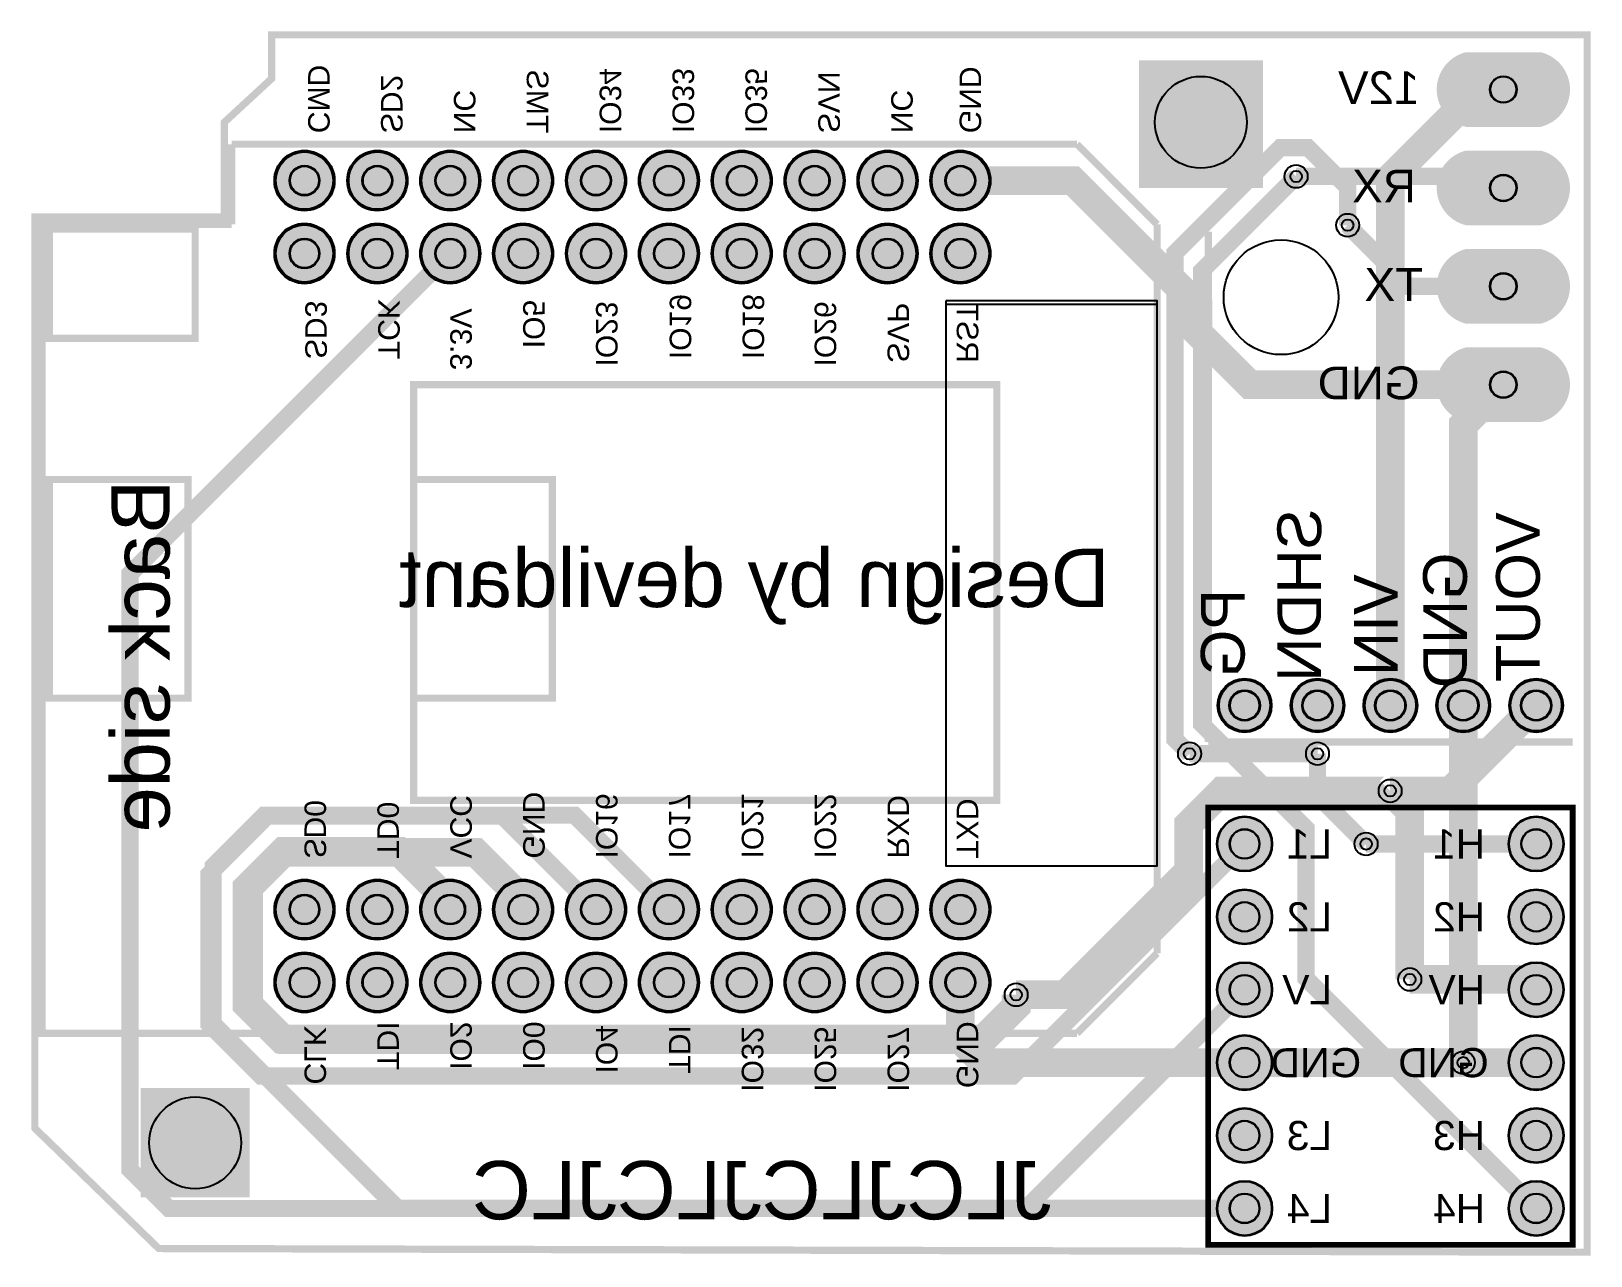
# Model space of a CAD drawing. Header units: millimetres. Extents: x 0.1 to 54.5, y 0 to 42.7.
import ezdxf

# ---------------------------------------------------------------- set-up
doc = ezdxf.new("R2010")
doc.units = ezdxf.units.MM
for name, color, linetype, true_color in [('BoardOutLine', 7, 'Continuous', 0xff00ff), ('BottomLayer', 7, 'Continuous', 0x0000ff), ('BottomSolderMaskLayer', 7, 'Continuous', 0xaa00ff), ('Hole', 7, 'Continuous', 0x222222), ('Multi-Layer', 7, 'Continuous', 0xc0c0c0), ('TopLayer', 7, 'Continuous', 0xff0000), ('TopSilkLayer', 7, 'Continuous', 0xffcc00), ('TopSolderMaskLayer', 7, 'Continuous', 0x800080)]:
    doc.layers.add(name, color=color, linetype=linetype, true_color=true_color)
doc.styles.get("Standard").update_dxf_attribs({"font": 'arial.ttf'})

msp = doc.modelspace()

# ---------------------------------------------------------------- hatches: boundary and pattern name
at = {"layer": 'BottomSolderMaskLayer'}
for points in [[(52.73590297180567, 41.940881381762665, -0.7853981633974483), (52.73590297180567, 39.33928117856226), (50.13430276860572, 39.33928117856226, -0.7853981633974483), (50.13430276860572, 41.940881381762665)], [(8.601219202438529, 37.465074930149854, 1), (10.702819405638934, 37.465074930149854, 1)], [(11.141224282448661, 37.465074930149854, 1), (13.242824485649066, 37.465074930149854, 1)], [(13.681229362458794, 37.465074930149854, 1), (15.782829565659199, 37.465074930149854, 1)], [(16.221234442468926, 37.465074930149854, 1), (18.32283464566933, 37.465074930149854, 1)], [(18.76123952247906, 37.465074930149854, 1), (20.862839725679464, 37.465074930149854, 1)], [(21.30124460248919, 37.465074930149854, 1), (23.402844805689597, 37.465074930149854, 1)], [(23.841249682499324, 37.465074930149854, 1), (25.94284988569973, 37.465074930149854, 1)], [(26.381254762509457, 37.465074930149854, 1), (28.482854965709862, 37.465074930149854, 1)], [(28.921259842519817, 37.465074930149854, 1), (31.022860045720222, 37.465074930149854, 1)], [(31.46126492252995, 37.465074930149854, 1), (33.562865125730355, 37.465074930149854, 1)], [(50.13430276860572, 35.91027432054864, -0.7853981633974483), (50.13430276860572, 38.51187452374904), (52.73590297180567, 38.51187452374904, -0.7853981633974483), (52.73590297180567, 35.91027432054864)], [(8.601219202438529, 34.92506985013961, 1), (10.702819405638934, 34.92506985013961, 1)], [(11.141224282448661, 34.92506985013961, 1), (13.242824485649066, 34.92506985013961, 1)], [(13.681229362458794, 34.92506985013961, 1), (15.782829565659199, 34.92506985013961, 1)], [(16.221234442468926, 34.92506985013961, 1), (18.32283464566933, 34.92506985013961, 1)], [(18.76123952247906, 34.92506985013961, 1), (20.862839725679464, 34.92506985013961, 1)], [(21.30124460248919, 34.92506985013961, 1), (23.402844805689597, 34.92506985013961, 1)], [(23.841249682499324, 34.92506985013961, 1), (25.94284988569973, 34.92506985013961, 1)], [(26.381254762509457, 34.92506985013961, 1), (28.482854965709862, 34.92506985013961, 1)], [(28.921259842519817, 34.92506985013961, 1), (31.022860045720222, 34.92506985013961, 1)], [(31.46126492252995, 34.92506985013961, 1), (33.562865125730355, 34.92506985013961, 1)], [(50.13430276860572, 32.4812674625349, -0.7853981633974483), (50.13430276860572, 35.08286766573531), (52.73590297180567, 35.08286766573531, -0.7853981633974483), (52.73590297180567, 32.4812674625349)], [(50.13430276860572, 29.052260604521166, -0.7853981633974483), (50.13430276860572, 31.65386080772157), (52.73590297180567, 31.65386080772157, -0.7853981633974483), (52.73590297180567, 29.052260604521166)], [(41.47828295656603, 19.17703835407667, 1), (43.35788671577354, 19.17703835407667, 1)], [(44.01828803657616, 19.17703835407667, 1), (45.89789179578367, 19.17703835407667, 1)], [(46.55829311658629, 19.17703835407667, 1), (48.437896875793804, 19.17703835407667, 1)], [(49.098298196596424, 19.17703835407667, 1), (50.97790195580394, 19.17703835407667, 1)], [(51.63830327660656, 19.17703835407667, 1), (53.51790703581407, 19.17703835407667, 1)], [(41.45288290576592, 14.351028702057306, 1), (43.38328676657365, 14.351028702057306, 1)], [(51.61290322580645, 14.351028702057306, 1), (53.54330708661418, 14.351028702057306, 1)], [(8.601219202438529, 12.065024130048187, 1), (10.702819405638934, 12.065024130048187, 1)], [(11.141224282448661, 12.065024130048187, 1), (13.242824485649066, 12.065024130048187, 1)], [(13.681229362458794, 12.065024130048187, 1), (15.782829565659199, 12.065024130048187, 1)], [(16.221234442468926, 12.065024130048187, 1), (18.32283464566933, 12.065024130048187, 1)], [(18.76123952247906, 12.065024130048187, 1), (20.862839725679464, 12.065024130048187, 1)], [(21.30124460248919, 12.065024130048187, 1), (23.402844805689597, 12.065024130048187, 1)], [(23.841249682499324, 12.065024130048187, 1), (25.94284988569973, 12.065024130048187, 1)], [(26.381254762509457, 12.065024130048187, 1), (28.482854965709862, 12.065024130048187, 1)], [(28.921259842519817, 12.065024130048187, 1), (31.022860045720222, 12.065024130048187, 1)], [(31.46126492252995, 12.065024130048187, 1), (33.562865125730355, 12.065024130048187, 1)], [(41.45288290576592, 11.811023622047173, 1), (43.38328676657365, 11.811023622047173, 1)], [(51.61290322580645, 11.811023622047173, 1), (53.54330708661418, 11.811023622047173, 1)], [(8.601219202438529, 9.525019050038054, 1), (10.702819405638934, 9.525019050038054, 1)], [(11.141224282448661, 9.525019050038054, 1), (13.242824485649066, 9.525019050038054, 1)], [(13.681229362458794, 9.525019050038054, 1), (15.782829565659199, 9.525019050038054, 1)], [(16.221234442468926, 9.525019050038054, 1), (18.32283464566933, 9.525019050038054, 1)], [(18.76123952247906, 9.525019050038054, 1), (20.862839725679464, 9.525019050038054, 1)], [(21.30124460248919, 9.525019050038054, 1), (23.402844805689597, 9.525019050038054, 1)], [(23.841249682499324, 9.525019050038054, 1), (25.94284988569973, 9.525019050038054, 1)], [(26.381254762509457, 9.525019050038054, 1), (28.482854965709862, 9.525019050038054, 1)], [(28.921259842519817, 9.525019050038054, 1), (31.022860045720222, 9.525019050038054, 1)], [(31.46126492252995, 9.525019050038054, 1), (33.562865125730355, 9.525019050038054, 1)], [(41.45288290576592, 9.27101854203704, 1), (43.38328676657365, 9.27101854203704, 1)], [(51.61290322580645, 9.27101854203704, 1), (53.54330708661418, 9.27101854203704, 1)], [(41.45288290576592, 6.731013462026908, 1), (43.38328676657365, 6.731013462026908, 1)], [(51.61290322580645, 6.731013462026908, 1), (53.54330708661418, 6.731013462026908, 1)], [(41.45288290576592, 4.191008382016662, 1), (43.38328676657365, 4.191008382016662, 1)], [(51.61290322580645, 4.191008382016662, 1), (53.54330708661418, 4.191008382016662, 1)], [(41.45288290576592, 1.6510033020065293, 1), (43.38328676657365, 1.6510033020065293, 1)], [(51.61290322580645, 1.6510033020065293, 1), (53.54330708661418, 1.6510033020065293, 1)]]:
    msp.add_hatch(color=256, dxfattribs=at).paths.add_polyline_path(points)
at = {"layer": 'Multi-Layer'}
for points in [[(52.68510287020558, 41.89008128016246, -0.7853981633974483), (52.68510287020558, 39.39008128016246), (50.18510287020581, 39.39008128016246, -0.7853981633974483), (50.18510287020581, 41.89008128016246)], [(8.652019304038731, 37.465074930149854, 1), (10.652019304038731, 37.465074930149854, 1)], [(11.192024384048864, 37.465074930149854, 1), (13.192024384048864, 37.465074930149854, 1)], [(13.732029464058996, 37.465074930149854, 1), (15.732029464058996, 37.465074930149854, 1)], [(16.27203454406913, 37.465074930149854, 1), (18.27203454406913, 37.465074930149854, 1)], [(18.81203962407926, 37.465074930149854, 1), (20.81203962407926, 37.465074930149854, 1)], [(21.352044704089394, 37.465074930149854, 1), (23.352044704089394, 37.465074930149854, 1)], [(23.892049784099527, 37.465074930149854, 1), (25.892049784099527, 37.465074930149854, 1)], [(26.43205486410966, 37.465074930149854, 1), (28.43205486410966, 37.465074930149854, 1)], [(28.97205994412002, 37.465074930149854, 1), (30.97205994412002, 37.465074930149854, 1)], [(31.512065024130152, 37.465074930149854, 1), (33.51206502413015, 37.465074930149854, 1)], [(50.18510287020581, 35.96107442214884, -0.7853981633974483), (50.18510287020581, 38.46107442214884), (52.68510287020558, 38.46107442214884, -0.7853981633974483), (52.68510287020558, 35.96107442214884)], [(8.652019304038731, 34.92506985013961, 1), (10.652019304038731, 34.92506985013961, 1)], [(11.192024384048864, 34.92506985013961, 1), (13.192024384048864, 34.92506985013961, 1)], [(13.732029464058996, 34.92506985013961, 1), (15.732029464058996, 34.92506985013961, 1)], [(16.27203454406913, 34.92506985013961, 1), (18.27203454406913, 34.92506985013961, 1)], [(18.81203962407926, 34.92506985013961, 1), (20.81203962407926, 34.92506985013961, 1)], [(21.352044704089394, 34.92506985013961, 1), (23.352044704089394, 34.92506985013961, 1)], [(23.892049784099527, 34.92506985013961, 1), (25.892049784099527, 34.92506985013961, 1)], [(26.43205486410966, 34.92506985013961, 1), (28.43205486410966, 34.92506985013961, 1)], [(28.97205994412002, 34.92506985013961, 1), (30.97205994412002, 34.92506985013961, 1)], [(31.512065024130152, 34.92506985013961, 1), (33.51206502413015, 34.92506985013961, 1)], [(50.18510287020581, 32.532067564135104, -0.7853981633974483), (50.18510287020581, 35.032067564135104), (52.68510287020558, 35.032067564135104, -0.7853981633974483), (52.68510287020558, 32.532067564135104)], [(50.18510287020581, 29.10306070612137, -0.7853981633974483), (50.18510287020581, 31.60306070612137), (52.68510287020558, 31.60306070612137, -0.7853981633974483), (52.68510287020558, 29.10306070612137)], [(41.52908305816623, 19.17703835407667, 1), (43.307086614173336, 19.17703835407667, 1)], [(44.06908813817636, 19.17703835407667, 1), (45.84709169418347, 19.17703835407667, 1)], [(46.609093218186494, 19.17703835407667, 1), (48.3870967741936, 19.17703835407667, 1)], [(49.14909829819663, 19.17703835407667, 1), (50.927101854203734, 19.17703835407667, 1)], [(51.68910337820676, 19.17703835407667, 1), (53.46710693421387, 19.17703835407667, 1)], [(41.47828295656603, 14.351028702057306, 1), (43.35788671577354, 14.351028702057306, 1)], [(51.63830327660656, 14.351028702057306, 1), (53.51790703581407, 14.351028702057306, 1)], [(8.652019304038731, 12.065024130048187, 1), (10.652019304038731, 12.065024130048187, 1)], [(11.192024384048864, 12.065024130048187, 1), (13.192024384048864, 12.065024130048187, 1)], [(13.732029464058996, 12.065024130048187, 1), (15.732029464058996, 12.065024130048187, 1)], [(16.27203454406913, 12.065024130048187, 1), (18.27203454406913, 12.065024130048187, 1)], [(18.81203962407926, 12.065024130048187, 1), (20.81203962407926, 12.065024130048187, 1)], [(21.352044704089394, 12.065024130048187, 1), (23.352044704089394, 12.065024130048187, 1)], [(23.892049784099527, 12.065024130048187, 1), (25.892049784099527, 12.065024130048187, 1)], [(26.43205486410966, 12.065024130048187, 1), (28.43205486410966, 12.065024130048187, 1)], [(28.97205994412002, 12.065024130048187, 1), (30.97205994412002, 12.065024130048187, 1)], [(31.512065024130152, 12.065024130048187, 1), (33.51206502413015, 12.065024130048187, 1)], [(41.47828295656603, 11.811023622047173, 1), (43.35788671577354, 11.811023622047173, 1)], [(51.63830327660656, 11.811023622047173, 1), (53.51790703581407, 11.811023622047173, 1)], [(8.652019304038731, 9.525019050038054, 1), (10.652019304038731, 9.525019050038054, 1)], [(11.192024384048864, 9.525019050038054, 1), (13.192024384048864, 9.525019050038054, 1)], [(13.732029464058996, 9.525019050038054, 1), (15.732029464058996, 9.525019050038054, 1)], [(16.27203454406913, 9.525019050038054, 1), (18.27203454406913, 9.525019050038054, 1)], [(18.81203962407926, 9.525019050038054, 1), (20.81203962407926, 9.525019050038054, 1)], [(21.352044704089394, 9.525019050038054, 1), (23.352044704089394, 9.525019050038054, 1)], [(23.892049784099527, 9.525019050038054, 1), (25.892049784099527, 9.525019050038054, 1)], [(26.43205486410966, 9.525019050038054, 1), (28.43205486410966, 9.525019050038054, 1)], [(28.97205994412002, 9.525019050038054, 1), (30.97205994412002, 9.525019050038054, 1)], [(31.512065024130152, 9.525019050038054, 1), (33.51206502413015, 9.525019050038054, 1)], [(41.47828295656603, 9.27101854203704, 1), (43.35788671577354, 9.27101854203704, 1)], [(51.63830327660656, 9.27101854203704, 1), (53.51790703581407, 9.27101854203704, 1)], [(41.47828295656603, 6.731013462026908, 1), (43.35788671577354, 6.731013462026908, 1)], [(51.63830327660656, 6.731013462026908, 1), (53.51790703581407, 6.731013462026908, 1)], [(41.47828295656603, 4.191008382016662, 1), (43.35788671577354, 4.191008382016662, 1)], [(51.63830327660656, 4.191008382016662, 1), (53.51790703581407, 4.191008382016662, 1)], [(41.47828295656603, 1.6510033020065293, 1), (43.35788671577354, 1.6510033020065293, 1)], [(51.63830327660656, 1.6510033020065293, 1), (53.51790703581407, 1.6510033020065293, 1)]]:
    msp.add_hatch(color=256, dxfattribs=at).paths.add_polyline_path(points)
at = {"layer": 'TopLayer'}
for points in [[(38.73507747015492, 41.65608331216663), (43.05308610617226, 41.65608331216663), (43.05308610617226, 37.21107442214884), (38.73507747015492, 37.21107442214884), (38.73507747015492, 41.65608331216663)], [(3.9370078740157624, 5.842011684023305), (7.747015494031075, 5.842011684023305), (7.747015494031075, 2.032004064008106), (3.9370078740157624, 2.032004064008106), (3.9370078740157624, 5.842011684023305)]]:
    msp.add_hatch(color=256, dxfattribs=at).paths.add_polyline_path(points)
at = {"layer": 'TopSolderMaskLayer'}
for points in [[(52.73590297180567, 41.940881381762665, -0.7853981633974483), (52.73590297180567, 39.33928117856226), (50.13430276860572, 39.33928117856226, -0.7853981633974483), (50.13430276860572, 41.940881381762665)], [(8.601219202438529, 37.465074930149854, 1), (10.702819405638934, 37.465074930149854, 1)], [(11.141224282448661, 37.465074930149854, 1), (13.242824485649066, 37.465074930149854, 1)], [(13.681229362458794, 37.465074930149854, 1), (15.782829565659199, 37.465074930149854, 1)], [(16.221234442468926, 37.465074930149854, 1), (18.32283464566933, 37.465074930149854, 1)], [(18.76123952247906, 37.465074930149854, 1), (20.862839725679464, 37.465074930149854, 1)], [(21.30124460248919, 37.465074930149854, 1), (23.402844805689597, 37.465074930149854, 1)], [(23.841249682499324, 37.465074930149854, 1), (25.94284988569973, 37.465074930149854, 1)], [(26.381254762509457, 37.465074930149854, 1), (28.482854965709862, 37.465074930149854, 1)], [(28.921259842519817, 37.465074930149854, 1), (31.022860045720222, 37.465074930149854, 1)], [(31.46126492252995, 37.465074930149854, 1), (33.562865125730355, 37.465074930149854, 1)], [(50.13430276860572, 35.91027432054864, -0.7853981633974483), (50.13430276860572, 38.51187452374904), (52.73590297180567, 38.51187452374904, -0.7853981633974483), (52.73590297180567, 35.91027432054864)], [(8.601219202438529, 34.92506985013961, 1), (10.702819405638934, 34.92506985013961, 1)], [(11.141224282448661, 34.92506985013961, 1), (13.242824485649066, 34.92506985013961, 1)], [(13.681229362458794, 34.92506985013961, 1), (15.782829565659199, 34.92506985013961, 1)], [(16.221234442468926, 34.92506985013961, 1), (18.32283464566933, 34.92506985013961, 1)], [(18.76123952247906, 34.92506985013961, 1), (20.862839725679464, 34.92506985013961, 1)], [(21.30124460248919, 34.92506985013961, 1), (23.402844805689597, 34.92506985013961, 1)], [(23.841249682499324, 34.92506985013961, 1), (25.94284988569973, 34.92506985013961, 1)], [(26.381254762509457, 34.92506985013961, 1), (28.482854965709862, 34.92506985013961, 1)], [(28.921259842519817, 34.92506985013961, 1), (31.022860045720222, 34.92506985013961, 1)], [(31.46126492252995, 34.92506985013961, 1), (33.562865125730355, 34.92506985013961, 1)], [(50.13430276860572, 32.4812674625349, -0.7853981633974483), (50.13430276860572, 35.08286766573531), (52.73590297180567, 35.08286766573531, -0.7853981633974483), (52.73590297180567, 32.4812674625349)], [(50.13430276860572, 29.052260604521166, -0.7853981633974483), (50.13430276860572, 31.65386080772157), (52.73590297180567, 31.65386080772157, -0.7853981633974483), (52.73590297180567, 29.052260604521166)], [(41.47828295656603, 19.17703835407667, 1), (43.35788671577354, 19.17703835407667, 1)], [(44.01828803657616, 19.17703835407667, 1), (45.89789179578367, 19.17703835407667, 1)], [(46.55829311658629, 19.17703835407667, 1), (48.437896875793804, 19.17703835407667, 1)], [(49.098298196596424, 19.17703835407667, 1), (50.97790195580394, 19.17703835407667, 1)], [(51.63830327660656, 19.17703835407667, 1), (53.51790703581407, 19.17703835407667, 1)], [(41.45288290576592, 14.351028702057306, 1), (43.38328676657365, 14.351028702057306, 1)], [(51.61290322580645, 14.351028702057306, 1), (53.54330708661418, 14.351028702057306, 1)], [(8.601219202438529, 12.065024130048187, 1), (10.702819405638934, 12.065024130048187, 1)], [(11.141224282448661, 12.065024130048187, 1), (13.242824485649066, 12.065024130048187, 1)], [(13.681229362458794, 12.065024130048187, 1), (15.782829565659199, 12.065024130048187, 1)], [(16.221234442468926, 12.065024130048187, 1), (18.32283464566933, 12.065024130048187, 1)], [(18.76123952247906, 12.065024130048187, 1), (20.862839725679464, 12.065024130048187, 1)], [(21.30124460248919, 12.065024130048187, 1), (23.402844805689597, 12.065024130048187, 1)], [(23.841249682499324, 12.065024130048187, 1), (25.94284988569973, 12.065024130048187, 1)], [(26.381254762509457, 12.065024130048187, 1), (28.482854965709862, 12.065024130048187, 1)], [(28.921259842519817, 12.065024130048187, 1), (31.022860045720222, 12.065024130048187, 1)], [(31.46126492252995, 12.065024130048187, 1), (33.562865125730355, 12.065024130048187, 1)], [(41.45288290576592, 11.811023622047173, 1), (43.38328676657365, 11.811023622047173, 1)], [(51.61290322580645, 11.811023622047173, 1), (53.54330708661418, 11.811023622047173, 1)], [(8.601219202438529, 9.525019050038054, 1), (10.702819405638934, 9.525019050038054, 1)], [(11.141224282448661, 9.525019050038054, 1), (13.242824485649066, 9.525019050038054, 1)], [(13.681229362458794, 9.525019050038054, 1), (15.782829565659199, 9.525019050038054, 1)], [(16.221234442468926, 9.525019050038054, 1), (18.32283464566933, 9.525019050038054, 1)], [(18.76123952247906, 9.525019050038054, 1), (20.862839725679464, 9.525019050038054, 1)], [(21.30124460248919, 9.525019050038054, 1), (23.402844805689597, 9.525019050038054, 1)], [(23.841249682499324, 9.525019050038054, 1), (25.94284988569973, 9.525019050038054, 1)], [(26.381254762509457, 9.525019050038054, 1), (28.482854965709862, 9.525019050038054, 1)], [(28.921259842519817, 9.525019050038054, 1), (31.022860045720222, 9.525019050038054, 1)], [(31.46126492252995, 9.525019050038054, 1), (33.562865125730355, 9.525019050038054, 1)], [(41.45288290576592, 9.27101854203704, 1), (43.38328676657365, 9.27101854203704, 1)], [(51.61290322580645, 9.27101854203704, 1), (53.54330708661418, 9.27101854203704, 1)], [(41.45288290576592, 6.731013462026908, 1), (43.38328676657365, 6.731013462026908, 1)], [(51.61290322580645, 6.731013462026908, 1), (53.54330708661418, 6.731013462026908, 1)], [(41.45288290576592, 4.191008382016662, 1), (43.38328676657365, 4.191008382016662, 1)], [(51.61290322580645, 4.191008382016662, 1), (53.54330708661418, 4.191008382016662, 1)], [(41.45288290576592, 1.6510033020065293, 1), (43.38328676657365, 1.6510033020065293, 1)], [(51.61290322580645, 1.6510033020065293, 1), (53.54330708661418, 1.6510033020065293, 1)]]:
    msp.add_hatch(color=256, dxfattribs=at).paths.add_polyline_path(points)

# ---------------------------------------------------------------- linework, layer by layer
at = {"layer": 'BoardOutLine', "const_width": 0.25400050800101603}
msp.add_lwpolyline([(8.509017018034001, 42.54508509017012), (8.509017018034001, 41.02108204216404), (6.858013716027472, 39.49707899415796), (6.858013716027472, 36.195072390144674), (0.25400050800101326, 36.195072390144674), (0.25400050800101326, 4.445008890017675), (4.572009144018239, 0.25400050800101326), (53.97510795021594, 0.12700025400044979), (54.35610871221752, 0.12700025400044979), (54.35610871221752, 42.54508509017012), (8.509017018034001, 42.54508509017012)], close=True, dxfattribs=at)
at = {"layer": 'BottomLayer'}
for points, const_width in [([(47.49809499619005, 19.17703835407667), (47.49809499619005, 37.56794513589023), (50.57023114046228, 40.64008128016246), (51.43510287020581, 40.64008128016246)], 1), ([(46.00736601473204, 35.9113538227075), (46.00736601473204, 37.237236474472866), (44.63169926339856, 38.61290322580635), (43.660909321818735, 38.61290322580635), (39.99466598933191, 34.94665989331975), (39.99466598933191, 17.997713995427944), (40.49809499619005, 17.494284988569916)], 0.6000000000000001), ([(52.57810515621031, 1.6510033020065293), (44.55397510795024, 9.675133350266606), (44.55397510795024, 14.901955803911505), (40.918465836931546, 18.537465074930083), (40.918465836931546, 34.31750063500124), (44.212090424180815, 37.611125222250394)], 0.6000000000000001), ([(42.41808483616978, 9.27101854203704), (34.795783591567215, 1.6487172974345867), (4.918719837439539, 1.6487172974345867), (3.5742951485904086, 2.993141986283945), (3.5742951485904086, 23.76733553467102), (14.732029464058996, 34.92506985013961)], 0.6000000000000001), ([(51.43510287020581, 30.35306070612137), (50.03810007620018, 28.95605791211574), (50.03810007620018, 19.17703835407667)], 1), ([(50.03810007620018, 19.17703835407667), (50.03810007620018, 6.731013462026908)], 1), ([(44.958089916179915, 17.494284988569916), (44.958089916179915, 16.044958089916122), (46.652019304038504, 14.351028702057306)], 0.6000000000000001), ([(48.174752349504615, 9.629159258318396), (48.174752349504615, 15.515367030733955), (47.4897129794258, 16.200406400812767)], 1), ([(19.81203962407926, 12.065024130048187), (16.554483108966224, 15.322580645161224), (8.359156718313443, 15.322580645161224), (6.326898653797343, 13.290322580645125), (6.326898653797343, 8.072136144272235), (8.136906273812428, 6.262128524257037), (34.32918465836951, 6.262128524257037), (42.41808483616978, 14.351028702057306)], 0.6000000000000001), ([(34.455422910845755, 9.096012192024318), (34.455422910845755, 8.692659385318734), (33.319024638049314, 7.556261112522066), (8.844551689103355, 7.556261112522066), (7.644399288798695, 8.756413512827066), (7.644399288798695, 12.820421640843279), (8.92176784353569, 14.097790195580387), (12.936753873507769, 14.097790195580387), (14.732029464058996, 12.30251460502916), (14.732029464058996, 12.065024130048187)], 1)]:
    msp.add_lwpolyline(points, dxfattribs=dict(at, const_width=const_width))
msp.add_lwpolyline([(32.004064008128125, 33.27406654813308), (32.004064008128125, 13.589027178054266), (39.370078740157396, 13.589027178054266), (39.370078740157396, 33.27406654813308)], close=True, dxfattribs=at)
at = {"layer": 'BottomSolderMaskLayer'}
for centre, radius in [((51.43510287020581, 40.64008128016246), 0.46785190344574235), ((9.652019304038731, 37.465074930149854), 1.050800101600203), ((12.192024384048864, 37.465074930149854), 1.050800101600203), ((14.732029464058996, 37.465074930149854), 1.050800101600203), ((17.27203454406913, 37.465074930149854), 1.050800101600203), ((19.81203962407926, 37.465074930149854), 1.050800101600203), ((22.352044704089394, 37.465074930149854), 1.050800101600203), ((24.892049784099527, 37.465074930149854), 1.050800101600203), ((27.43205486410966, 37.465074930149854), 1.050800101600203), ((29.97205994412002, 37.465074930149854), 1.050800101600203), ((32.51206502413015, 37.465074930149854), 1.050800101600203), ((9.652019304038731, 37.465074930149854), 0.5254000508001015), ((12.192024384048864, 37.465074930149854), 0.5254000508001015), ((14.732029464058996, 37.465074930149854), 0.5254000508001015), ((17.27203454406913, 37.465074930149854), 0.5254000508001015), ((19.81203962407926, 37.465074930149854), 0.5254000508001015), ((22.352044704089394, 37.465074930149854), 0.5254000508001015), ((24.892049784099527, 37.465074930149854), 0.5254000508001015), ((27.43205486410966, 37.465074930149854), 0.5254000508001015), ((29.97205994412002, 37.465074930149854), 0.5254000508001015), ((32.51206502413015, 37.465074930149854), 0.5254000508001015), ((51.43510287020581, 37.21107442214884), 0.46785190344574235), ((9.652019304038731, 34.92506985013961), 1.050800101600203), ((12.192024384048864, 34.92506985013961), 1.050800101600203), ((14.732029464058996, 34.92506985013961), 1.050800101600203), ((17.27203454406913, 34.92506985013961), 1.050800101600203), ((19.81203962407926, 34.92506985013961), 1.050800101600203), ((22.352044704089394, 34.92506985013961), 1.050800101600203), ((24.892049784099527, 34.92506985013961), 1.050800101600203), ((27.43205486410966, 34.92506985013961), 1.050800101600203), ((29.97205994412002, 34.92506985013961), 1.050800101600203), ((32.51206502413015, 34.92506985013961), 1.050800101600203), ((9.652019304038731, 34.92506985013961), 0.5254000508001015), ((12.192024384048864, 34.92506985013961), 0.5254000508001015), ((14.732029464058996, 34.92506985013961), 0.5254000508001015), ((17.27203454406913, 34.92506985013961), 0.5254000508001015), ((19.81203962407926, 34.92506985013961), 0.5254000508001015), ((22.352044704089394, 34.92506985013961), 0.5254000508001015), ((24.892049784099527, 34.92506985013961), 0.5254000508001015), ((27.43205486410966, 34.92506985013961), 0.5254000508001015), ((29.97205994412002, 34.92506985013961), 0.5254000508001015), ((32.51206502413015, 34.92506985013961), 0.5254000508001015), ((51.43510287020581, 33.782067564135104), 0.46785190344574235), ((51.43510287020581, 30.35306070612137), 0.46785190344574235), ((42.41808483616978, 19.17703835407667), 0.9398018796037594), ((44.958089916179915, 19.17703835407667), 0.9398018796037594), ((47.49809499619005, 19.17703835407667), 0.9398018796037594), ((50.03810007620018, 19.17703835407667), 0.9398018796037594), ((52.57810515621031, 19.17703835407667), 0.9398018796037594), ((42.41808483616978, 19.17703835407667), 0.5370296454878625), ((44.958089916179915, 19.17703835407667), 0.5370296454878625), ((47.49809499619005, 19.17703835407667), 0.5370296454878625), ((50.03810007620018, 19.17703835407667), 0.5370296454878625), ((52.57810515621031, 19.17703835407667), 0.5370296454878625), ((42.41808483616978, 14.351028702057306), 0.9652019304038612), ((52.57810515621031, 14.351028702057306), 0.9652019304038612), ((42.41808483616978, 14.351028702057306), 0.5217307731912763), ((52.57810515621031, 14.351028702057306), 0.5217307731912763), ((9.652019304038731, 12.065024130048187), 1.050800101600203), ((12.192024384048864, 12.065024130048187), 1.050800101600203), ((14.732029464058996, 12.065024130048187), 1.050800101600203), ((17.27203454406913, 12.065024130048187), 1.050800101600203), ((19.81203962407926, 12.065024130048187), 1.050800101600203), ((22.352044704089394, 12.065024130048187), 1.050800101600203), ((24.892049784099527, 12.065024130048187), 1.050800101600203), ((27.43205486410966, 12.065024130048187), 1.050800101600203), ((29.97205994412002, 12.065024130048187), 1.050800101600203), ((32.51206502413015, 12.065024130048187), 1.050800101600203), ((9.652019304038731, 12.065024130048187), 0.5254000508001015), ((12.192024384048864, 12.065024130048187), 0.5254000508001015), ((14.732029464058996, 12.065024130048187), 0.5254000508001015), ((17.27203454406913, 12.065024130048187), 0.5254000508001015), ((19.81203962407926, 12.065024130048187), 0.5254000508001015), ((22.352044704089394, 12.065024130048187), 0.5254000508001015), ((24.892049784099527, 12.065024130048187), 0.5254000508001015), ((27.43205486410966, 12.065024130048187), 0.5254000508001015), ((29.97205994412002, 12.065024130048187), 0.5254000508001015), ((32.51206502413015, 12.065024130048187), 0.5254000508001015), ((42.41808483616978, 11.811023622047173), 0.9652019304038612), ((52.57810515621031, 11.811023622047173), 0.9652019304038612), ((42.41808483616978, 11.811023622047173), 0.5217307731912763), ((52.57810515621031, 11.811023622047173), 0.5217307731912763), ((9.652019304038731, 9.525019050038054), 1.050800101600203), ((12.192024384048864, 9.525019050038054), 1.050800101600203), ((14.732029464058996, 9.525019050038054), 1.050800101600203), ((17.27203454406913, 9.525019050038054), 1.050800101600203), ((19.81203962407926, 9.525019050038054), 1.050800101600203), ((22.352044704089394, 9.525019050038054), 1.050800101600203), ((24.892049784099527, 9.525019050038054), 1.050800101600203), ((27.43205486410966, 9.525019050038054), 1.050800101600203), ((29.97205994412002, 9.525019050038054), 1.050800101600203), ((32.51206502413015, 9.525019050038054), 1.050800101600203), ((9.652019304038731, 9.525019050038054), 0.5254000508001015), ((12.192024384048864, 9.525019050038054), 0.5254000508001015), ((14.732029464058996, 9.525019050038054), 0.5254000508001015), ((17.27203454406913, 9.525019050038054), 0.5254000508001015), ((19.81203962407926, 9.525019050038054), 0.5254000508001015), ((22.352044704089394, 9.525019050038054), 0.5254000508001015), ((24.892049784099527, 9.525019050038054), 0.5254000508001015), ((27.43205486410966, 9.525019050038054), 0.5254000508001015), ((29.97205994412002, 9.525019050038054), 0.5254000508001015), ((32.51206502413015, 9.525019050038054), 0.5254000508001015), ((42.41808483616978, 9.27101854203704), 0.9652019304038612), ((42.41808483616978, 9.27101854203704), 0.5217307731912763), ((52.57810515621031, 9.27101854203704), 0.9652019304038612), ((52.57810515621031, 9.27101854203704), 0.5217307731912763), ((42.41808483616978, 6.731013462026908), 0.9652019304038612), ((52.57810515621031, 6.731013462026908), 0.9652019304038612), ((42.41808483616978, 6.731013462026908), 0.5217307731912763), ((52.57810515621031, 6.731013462026908), 0.5217307731912763), ((42.41808483616978, 4.191008382016662), 0.9652019304038612), ((52.57810515621031, 4.191008382016662), 0.9652019304038612), ((42.41808483616978, 4.191008382016662), 0.5217307731912763), ((52.57810515621031, 4.191008382016662), 0.5217307731912763), ((42.41808483616978, 1.6510033020065293), 0.9652019304038612), ((52.57810515621031, 1.6510033020065293), 0.9652019304038612), ((42.41808483616978, 1.6510033020065293), 0.5217307731912763), ((52.57810515621031, 1.6510033020065293), 0.5217307731912763)]:
    msp.add_circle(centre, radius, dxfattribs=at)
at = {"layer": 'Hole'}
for centre in [(44.212090424180815, 37.611125222250394), (46.00736601473204, 35.9113538227075), (40.49809499619005, 17.494284988569916), (44.958089916179915, 17.494284988569916), (47.4897129794258, 16.200406400812767), (46.652019304038504, 14.351028702057306), (48.174752349504615, 9.629159258318396), (34.455422910845755, 9.096012192024318), (50.03810007620018, 6.731013462026908)]:
    msp.add_circle(centre, 0.2, dxfattribs=at)
at = {"layer": 'Multi-Layer'}
for centre, radius in [((40.8940817881637, 39.49707899415796), 1.6), ((51.43510287020581, 40.64008128016246), 0.4495808991617984), ((9.652019304038731, 37.465074930149854), 1), ((12.192024384048864, 37.465074930149854), 1), ((14.732029464058996, 37.465074930149854), 1), ((17.27203454406913, 37.465074930149854), 1), ((19.81203962407926, 37.465074930149854), 1), ((22.352044704089394, 37.465074930149854), 1), ((24.892049784099527, 37.465074930149854), 1), ((27.43205486410966, 37.465074930149854), 1), ((29.97205994412002, 37.465074930149854), 1), ((32.51206502413015, 37.465074930149854), 1), ((9.652019304038731, 37.465074930149854), 0.5), ((12.192024384048864, 37.465074930149854), 0.5), ((14.732029464058996, 37.465074930149854), 0.5), ((17.27203454406913, 37.465074930149854), 0.5), ((19.81203962407926, 37.465074930149854), 0.5), ((22.352044704089394, 37.465074930149854), 0.5), ((24.892049784099527, 37.465074930149854), 0.5), ((27.43205486410966, 37.465074930149854), 0.5), ((29.97205994412002, 37.465074930149854), 0.5), ((32.51206502413015, 37.465074930149854), 0.5), ((44.212090424180815, 37.611125222250394), 0.4), ((51.43510287020581, 37.21107442214884), 0.4495808991617984), ((9.652019304038731, 34.92506985013961), 1), ((12.192024384048864, 34.92506985013961), 1), ((14.732029464058996, 34.92506985013961), 1), ((17.27203454406913, 34.92506985013961), 1), ((19.81203962407926, 34.92506985013961), 1), ((22.352044704089394, 34.92506985013961), 1), ((24.892049784099527, 34.92506985013961), 1), ((27.43205486410966, 34.92506985013961), 1), ((29.97205994412002, 34.92506985013961), 1), ((32.51206502413015, 34.92506985013961), 1), ((46.00736601473204, 35.9113538227075), 0.4), ((9.652019304038731, 34.92506985013961), 0.5), ((12.192024384048864, 34.92506985013961), 0.5), ((14.732029464058996, 34.92506985013961), 0.5), ((17.27203454406913, 34.92506985013961), 0.5), ((19.81203962407926, 34.92506985013961), 0.5), ((22.352044704089394, 34.92506985013961), 0.5), ((24.892049784099527, 34.92506985013961), 0.5), ((27.43205486410966, 34.92506985013961), 0.5), ((29.97205994412002, 34.92506985013961), 0.5), ((32.51206502413015, 34.92506985013961), 0.5), ((43.688087376174735, 33.40106680213353), 2), ((51.43510287020581, 33.782067564135104), 0.4495808991617984), ((51.43510287020581, 30.35306070612137), 0.4495808991617984), ((42.41808483616978, 19.17703835407667), 0.8890017780035562), ((42.41808483616978, 19.17703835407667), 0.5080010160020321), ((44.958089916179915, 19.17703835407667), 0.8890017780035562), ((44.958089916179915, 19.17703835407667), 0.5080010160020321), ((47.49809499619005, 19.17703835407667), 0.8890017780035562), ((47.49809499619005, 19.17703835407667), 0.5080010160020321), ((50.03810007620018, 19.17703835407667), 0.8890017780035562), ((50.03810007620018, 19.17703835407667), 0.5080010160020321), ((52.57810515621031, 19.17703835407667), 0.8890017780035562), ((52.57810515621031, 19.17703835407667), 0.5080010160020321), ((40.49809499619005, 17.494284988569916), 0.4), ((44.958089916179915, 17.494284988569916), 0.4), ((47.4897129794258, 16.200406400812767), 0.4), ((42.41808483616978, 14.351028702057306), 0.9398018796037594), ((52.57810515621031, 14.351028702057306), 0.9398018796037594), ((42.41808483616978, 14.351028702057306), 0.5080010160020321), ((46.652019304038504, 14.351028702057306), 0.4), ((52.57810515621031, 14.351028702057306), 0.5080010160020321), ((9.652019304038731, 12.065024130048187), 1), ((12.192024384048864, 12.065024130048187), 1), ((14.732029464058996, 12.065024130048187), 1), ((17.27203454406913, 12.065024130048187), 1), ((19.81203962407926, 12.065024130048187), 1), ((22.352044704089394, 12.065024130048187), 1), ((24.892049784099527, 12.065024130048187), 1), ((27.43205486410966, 12.065024130048187), 1), ((29.97205994412002, 12.065024130048187), 1), ((32.51206502413015, 12.065024130048187), 1), ((9.652019304038731, 12.065024130048187), 0.5), ((12.192024384048864, 12.065024130048187), 0.5), ((14.732029464058996, 12.065024130048187), 0.5), ((17.27203454406913, 12.065024130048187), 0.5), ((19.81203962407926, 12.065024130048187), 0.5), ((22.352044704089394, 12.065024130048187), 0.5), ((24.892049784099527, 12.065024130048187), 0.5), ((27.43205486410966, 12.065024130048187), 0.5), ((29.97205994412002, 12.065024130048187), 0.5), ((32.51206502413015, 12.065024130048187), 0.5), ((42.41808483616978, 11.811023622047173), 0.9398018796037594), ((52.57810515621031, 11.811023622047173), 0.9398018796037594), ((42.41808483616978, 11.811023622047173), 0.5080010160020321), ((52.57810515621031, 11.811023622047173), 0.5080010160020321), ((9.652019304038731, 9.525019050038054), 1), ((12.192024384048864, 9.525019050038054), 1), ((14.732029464058996, 9.525019050038054), 1), ((17.27203454406913, 9.525019050038054), 1), ((19.81203962407926, 9.525019050038054), 1), ((22.352044704089394, 9.525019050038054), 1), ((24.892049784099527, 9.525019050038054), 1), ((27.43205486410966, 9.525019050038054), 1), ((29.97205994412002, 9.525019050038054), 1), ((32.51206502413015, 9.525019050038054), 1), ((9.652019304038731, 9.525019050038054), 0.5), ((12.192024384048864, 9.525019050038054), 0.5), ((14.732029464058996, 9.525019050038054), 0.5), ((17.27203454406913, 9.525019050038054), 0.5), ((19.81203962407926, 9.525019050038054), 0.5), ((22.352044704089394, 9.525019050038054), 0.5), ((24.892049784099527, 9.525019050038054), 0.5), ((27.43205486410966, 9.525019050038054), 0.5), ((29.97205994412002, 9.525019050038054), 0.5), ((32.51206502413015, 9.525019050038054), 0.5), ((42.41808483616978, 9.27101854203704), 0.9398018796037594), ((48.174752349504615, 9.629159258318396), 0.4), ((52.57810515621031, 9.27101854203704), 0.9398018796037594), ((34.455422910845755, 9.096012192024318), 0.4), ((42.41808483616978, 9.27101854203704), 0.5080010160020321), ((52.57810515621031, 9.27101854203704), 0.5080010160020321), ((42.41808483616978, 6.731013462026908), 0.9398018796037594), ((52.57810515621031, 6.731013462026908), 0.9398018796037594), ((42.41808483616978, 6.731013462026908), 0.5080010160020321), ((50.03810007620018, 6.731013462026908), 0.4), ((52.57810515621031, 6.731013462026908), 0.5080010160020321), ((5.842011684023419, 3.9370078740156487), 1.6), ((42.41808483616978, 4.191008382016662), 0.9398018796037594), ((52.57810515621031, 4.191008382016662), 0.9398018796037594), ((42.41808483616978, 4.191008382016662), 0.5080010160020321), ((52.57810515621031, 4.191008382016662), 0.5080010160020321), ((42.41808483616978, 1.6510033020065293), 0.9398018796037594), ((52.57810515621031, 1.6510033020065293), 0.9398018796037594), ((42.41808483616978, 1.6510033020065293), 0.5080010160020321), ((52.57810515621031, 1.6510033020065293), 0.5080010160020321)]:
    msp.add_circle(centre, radius, dxfattribs=at)
at = {"layer": 'TopLayer'}
for points, const_width in [([(32.51206502413015, 37.465074930149854), (36.431038862077685, 37.465074930149854), (40.787147574295204, 33.108966217932334), (40.787147574295204, 32.169418338836635), (42.60350520701036, 30.35306070612137), (51.43510287020581, 30.35306070612137)], 1), ([(51.43510287020581, 37.21107442214884), (51.03505207010426, 37.611125222250394), (44.212090424180815, 37.611125222250394)], 0.6000000000000001), ([(46.00736601473204, 35.9113538227075), (48.13665227330466, 33.782067564135104), (51.43510287020581, 33.782067564135104)], 0.6000000000000001), ([(47.4897129794258, 16.200406400812767), (49.60147320294641, 16.200406400812767), (52.57810515621031, 19.17703835407667)], 1), ([(44.958089916179915, 17.494284988569916), (40.49809499619005, 17.494284988569916)], 0.6000000000000001), ([(34.455422910845755, 9.096012192024318), (36.15570231140464, 9.096012192024318), (40.47218694437379, 13.412496824993582), (40.47218694437379, 15.040640081280117), (41.6250952501905, 16.193548387096712), (47.48285496570975, 16.193548387096712), (47.4897129794258, 16.200406400812767)], 1), ([(22.352044704089394, 12.065024130048187), (19.06172212344427, 15.355346710693425), (8.245364490728889, 15.355346710693425), (6.469138938277865, 13.579121158242174), (6.469138938277865, 8.08407416814839), (12.902209804419499, 1.6510033020065293), (42.41808483616978, 1.6510033020065293)], 0.6000000000000001), ([(32.51206502413015, 7.528067056134091), (8.928625857251745, 7.528067056134091), (7.71069342138685, 8.745999491998873), (7.71069342138685, 12.848615697231367), (8.922275844551677, 14.060198120396194), (15.6159512319025, 14.060198120396194), (17.27203454406913, 12.404114808229565), (17.27203454406913, 12.065024130048187)], 1), ([(52.57810515621031, 14.351028702057306), (46.652019304038504, 14.351028702057306)], 0.6000000000000001), ([(32.51206502413015, 9.525019050038054), (32.51206502413015, 7.528067056134091)], 1), ([(48.174752349504615, 9.629159258318396), (52.219964439928845, 9.629159258318396), (52.57810515621031, 9.27101854203704)], 1), ([(42.41808483616978, 6.731013462026908), (33.309118618237335, 6.731013462026908), (32.51206502413015, 7.528067056134091)], 1), ([(42.41808483616978, 6.731013462026908), (50.03810007620018, 6.731013462026908)], 1), ([(50.03810007620018, 6.731013462026908), (52.57810515621031, 6.731013462026908)], 1)]:
    msp.add_lwpolyline(points, dxfattribs=dict(at, const_width=const_width))
msp.add_lwpolyline([(32.004064008128125, 33.147066294132514), (32.004064008128125, 13.589027178054266), (39.370078740157396, 13.589027178054266), (39.370078740157396, 33.147066294132514)], close=True, dxfattribs=at)
at = {"layer": 'TopSilkLayer', "const_width": 0.25400050800101603}
for points in [[(36.576073152146364, 38.73507747015492), (7.112014224028371, 38.73507747015492)], [(7.112014224028371, 38.73507747015492), (7.112014224028371, 35.94107188214366)], [(36.576073152146364, 38.73507747015492), (39.370078740157396, 35.94107188214366)], [(36.576073152146364, 7.747015494030961), (0.5080010160020265, 7.747015494030961), (0.5080010160020265, 35.94107188214366), (7.112014224028371, 35.94107188214366)], [(39.370078740157396, 35.94107188214366), (39.370078740157396, 10.541021082042107)], [(41.1480822961646, 17.907035814071605), (41.1480822961646, 35.68707137414265)], [(53.84810769621549, 17.907035814071605), (41.1480822961646, 17.907035814071605)], [(36.576073152146364, 7.747015494030961), (39.370078740157396, 10.541021082042107), (39.370078740157396, 10.541021082042107)]]:
    msp.add_lwpolyline(points, dxfattribs=at)
at = {"layer": 'TopSilkLayer'}
for points, const_width in [([(5.842011684023419, 31.96850393700788), (5.842011684023419, 35.77851155702308), (0.7620015240030398, 35.77851155702308), (0.7620015240030398, 31.96850393700788), (5.842011684023419, 31.96850393700788)], 0.25400050800101603), ([(33.782067564135104, 30.35306070612137), (33.782067564135104, 15.8750317500635), (13.462026924053816, 15.8750317500635), (13.462026924053816, 30.35306070612137), (33.782067564135104, 30.35306070612137)], 0.25400050800101603), ([(0.7620015240030398, 27.051054102108196), (0.7620015240030398, 19.431038862077685), (5.588011176022292, 19.431038862077685), (5.588011176022292, 27.051054102108196), (0.7620015240030398, 27.051054102108196)], 0.25400050800101603), ([(13.462026924053816, 27.051054102108196), (13.462026924053816, 19.431038862077685), (18.288036576073182, 19.431038862077685), (18.288036576073182, 27.051054102108196), (13.462026924053816, 27.051054102108196)], 0.25400050800101603), ([(41.1480822961646, 15.621031242062486), (41.1480822961646, 0.38100076200146304), (53.84810769621549, 0.38100076200146304), (53.84810769621549, 15.621031242062486), (41.1480822961646, 15.621031242062486)], 0.20320000000000002)]:
    msp.add_lwpolyline(points, close=True, dxfattribs=dict(at, const_width=const_width))
at = {"layer": 'TopSolderMaskLayer'}
for centre, radius in [((51.43510287020581, 40.64008128016246), 0.46785190344574235), ((9.652019304038731, 37.465074930149854), 1.050800101600203), ((12.192024384048864, 37.465074930149854), 1.050800101600203), ((14.732029464058996, 37.465074930149854), 1.050800101600203), ((17.27203454406913, 37.465074930149854), 1.050800101600203), ((19.81203962407926, 37.465074930149854), 1.050800101600203), ((22.352044704089394, 37.465074930149854), 1.050800101600203), ((24.892049784099527, 37.465074930149854), 1.050800101600203), ((27.43205486410966, 37.465074930149854), 1.050800101600203), ((29.97205994412002, 37.465074930149854), 1.050800101600203), ((32.51206502413015, 37.465074930149854), 1.050800101600203), ((9.652019304038731, 37.465074930149854), 0.5254000508001015), ((12.192024384048864, 37.465074930149854), 0.5254000508001015), ((14.732029464058996, 37.465074930149854), 0.5254000508001015), ((17.27203454406913, 37.465074930149854), 0.5254000508001015), ((19.81203962407926, 37.465074930149854), 0.5254000508001015), ((22.352044704089394, 37.465074930149854), 0.5254000508001015), ((24.892049784099527, 37.465074930149854), 0.5254000508001015), ((27.43205486410966, 37.465074930149854), 0.5254000508001015), ((29.97205994412002, 37.465074930149854), 0.5254000508001015), ((32.51206502413015, 37.465074930149854), 0.5254000508001015), ((51.43510287020581, 37.21107442214884), 0.46785190344574235), ((9.652019304038731, 34.92506985013961), 1.050800101600203), ((12.192024384048864, 34.92506985013961), 1.050800101600203), ((14.732029464058996, 34.92506985013961), 1.050800101600203), ((17.27203454406913, 34.92506985013961), 1.050800101600203), ((19.81203962407926, 34.92506985013961), 1.050800101600203), ((22.352044704089394, 34.92506985013961), 1.050800101600203), ((24.892049784099527, 34.92506985013961), 1.050800101600203), ((27.43205486410966, 34.92506985013961), 1.050800101600203), ((29.97205994412002, 34.92506985013961), 1.050800101600203), ((32.51206502413015, 34.92506985013961), 1.050800101600203), ((9.652019304038731, 34.92506985013961), 0.5254000508001015), ((12.192024384048864, 34.92506985013961), 0.5254000508001015), ((14.732029464058996, 34.92506985013961), 0.5254000508001015), ((17.27203454406913, 34.92506985013961), 0.5254000508001015), ((19.81203962407926, 34.92506985013961), 0.5254000508001015), ((22.352044704089394, 34.92506985013961), 0.5254000508001015), ((24.892049784099527, 34.92506985013961), 0.5254000508001015), ((27.43205486410966, 34.92506985013961), 0.5254000508001015), ((29.97205994412002, 34.92506985013961), 0.5254000508001015), ((32.51206502413015, 34.92506985013961), 0.5254000508001015), ((51.43510287020581, 33.782067564135104), 0.46785190344574235), ((51.43510287020581, 30.35306070612137), 0.46785190344574235), ((42.41808483616978, 19.17703835407667), 0.9398018796037594), ((44.958089916179915, 19.17703835407667), 0.9398018796037594), ((47.49809499619005, 19.17703835407667), 0.9398018796037594), ((50.03810007620018, 19.17703835407667), 0.9398018796037594), ((52.57810515621031, 19.17703835407667), 0.9398018796037594), ((42.41808483616978, 19.17703835407667), 0.5370296454878625), ((44.958089916179915, 19.17703835407667), 0.5370296454878625), ((47.49809499619005, 19.17703835407667), 0.5370296454878625), ((50.03810007620018, 19.17703835407667), 0.5370296454878625), ((52.57810515621031, 19.17703835407667), 0.5370296454878625), ((42.41808483616978, 14.351028702057306), 0.9652019304038612), ((52.57810515621031, 14.351028702057306), 0.9652019304038612), ((42.41808483616978, 14.351028702057306), 0.5217307731912763), ((52.57810515621031, 14.351028702057306), 0.5217307731912763), ((9.652019304038731, 12.065024130048187), 1.050800101600203), ((12.192024384048864, 12.065024130048187), 1.050800101600203), ((14.732029464058996, 12.065024130048187), 1.050800101600203), ((17.27203454406913, 12.065024130048187), 1.050800101600203), ((19.81203962407926, 12.065024130048187), 1.050800101600203), ((22.352044704089394, 12.065024130048187), 1.050800101600203), ((24.892049784099527, 12.065024130048187), 1.050800101600203), ((27.43205486410966, 12.065024130048187), 1.050800101600203), ((29.97205994412002, 12.065024130048187), 1.050800101600203), ((32.51206502413015, 12.065024130048187), 1.050800101600203), ((9.652019304038731, 12.065024130048187), 0.5254000508001015), ((12.192024384048864, 12.065024130048187), 0.5254000508001015), ((14.732029464058996, 12.065024130048187), 0.5254000508001015), ((17.27203454406913, 12.065024130048187), 0.5254000508001015), ((19.81203962407926, 12.065024130048187), 0.5254000508001015), ((22.352044704089394, 12.065024130048187), 0.5254000508001015), ((24.892049784099527, 12.065024130048187), 0.5254000508001015), ((27.43205486410966, 12.065024130048187), 0.5254000508001015), ((29.97205994412002, 12.065024130048187), 0.5254000508001015), ((32.51206502413015, 12.065024130048187), 0.5254000508001015), ((42.41808483616978, 11.811023622047173), 0.9652019304038612), ((52.57810515621031, 11.811023622047173), 0.9652019304038612), ((42.41808483616978, 11.811023622047173), 0.5217307731912763), ((52.57810515621031, 11.811023622047173), 0.5217307731912763), ((9.652019304038731, 9.525019050038054), 1.050800101600203), ((12.192024384048864, 9.525019050038054), 1.050800101600203), ((14.732029464058996, 9.525019050038054), 1.050800101600203), ((17.27203454406913, 9.525019050038054), 1.050800101600203), ((19.81203962407926, 9.525019050038054), 1.050800101600203), ((22.352044704089394, 9.525019050038054), 1.050800101600203), ((24.892049784099527, 9.525019050038054), 1.050800101600203), ((27.43205486410966, 9.525019050038054), 1.050800101600203), ((29.97205994412002, 9.525019050038054), 1.050800101600203), ((32.51206502413015, 9.525019050038054), 1.050800101600203), ((9.652019304038731, 9.525019050038054), 0.5254000508001015), ((12.192024384048864, 9.525019050038054), 0.5254000508001015), ((14.732029464058996, 9.525019050038054), 0.5254000508001015), ((17.27203454406913, 9.525019050038054), 0.5254000508001015), ((19.81203962407926, 9.525019050038054), 0.5254000508001015), ((22.352044704089394, 9.525019050038054), 0.5254000508001015), ((24.892049784099527, 9.525019050038054), 0.5254000508001015), ((27.43205486410966, 9.525019050038054), 0.5254000508001015), ((29.97205994412002, 9.525019050038054), 0.5254000508001015), ((32.51206502413015, 9.525019050038054), 0.5254000508001015), ((42.41808483616978, 9.27101854203704), 0.9652019304038612), ((42.41808483616978, 9.27101854203704), 0.5217307731912763), ((52.57810515621031, 9.27101854203704), 0.9652019304038612), ((52.57810515621031, 9.27101854203704), 0.5217307731912763), ((42.41808483616978, 6.731013462026908), 0.9652019304038612), ((52.57810515621031, 6.731013462026908), 0.9652019304038612), ((42.41808483616978, 6.731013462026908), 0.5217307731912763), ((52.57810515621031, 6.731013462026908), 0.5217307731912763), ((42.41808483616978, 4.191008382016662), 0.9652019304038612), ((52.57810515621031, 4.191008382016662), 0.9652019304038612), ((42.41808483616978, 4.191008382016662), 0.5217307731912763), ((52.57810515621031, 4.191008382016662), 0.5217307731912763), ((42.41808483616978, 1.6510033020065293), 0.9652019304038612), ((52.57810515621031, 1.6510033020065293), 0.9652019304038612), ((42.41808483616978, 1.6510033020065293), 0.5217307731912763), ((52.57810515621031, 1.6510033020065293), 0.5217307731912763)]:
    msp.add_circle(centre, radius, dxfattribs=at)

# ---------------------------------------------------------------- texts
at = {"layer": 'BottomSilkLayer', "text_generation_flag": 2}
for s, height, rotation, p in [('CMD', 0.7500000000000001, 270, (9.779019558039181, 39.11607823215638)), ('IO34', 0.7500000000000001, 270, (19.93903987807971, 39.11607823215638)), ('IO33', 0.7500000000000001, 270, (22.479044958089844, 39.11607823215638)), ('IO35', 0.7500000000000001, 270, (25.019050038100204, 39.11607823215638)), ('GND', 0.7500000000000001, 270, (32.484124968249944, 39.11607823215638)), ('SD2', 0.7500000000000001, 270, (12.319024638049314, 39.11607823215638)), ('TMS', 0.7500000000000001, 270, (17.39903479806958, 39.11607823215638)), ('SVN', 0.7500000000000001, 270, (27.559055118110336, 39.11607823215638)), ('NC', 0.7500000000000001, 270, (14.859029718059446, 39.11607823215638)), ('NC', 0.7500000000000001, 270, (30.09906019812047, 39.11607823215638)), ('SD3', 0.7500000000000001, 270, (9.679959359918712, 31.242062484124972)), ('TCK', 0.7500000000000001, 270, (12.219964439928845, 31.242062484124972)), ('IO5', 0.7500000000000001, 270, (17.27203454406913, 31.623063246126435)), ('IO23', 0.7500000000000001, 270, (19.81203962407926, 30.988061976123845)), ('IO19', 0.7500000000000001, 270, (22.379984759969375, 31.242062484124972)), ('IO18', 0.7500000000000001, 270, (24.919989839979507, 31.242062484124972)), ('IO26', 0.7500000000000001, 270, (27.43205486410966, 30.988061976123845)), ('RST', 0.7500000000000001, 270, (32.385064770129475, 31.11506223012441)), ('3.3V', 0.7500000000000001, 270, (14.732029464058996, 30.861061722123395)), ('SVP', 0.7500000000000001, 270, (29.97205994412002, 31.11506223012441)), ('Back side', 2.0320040640081283, 90, (4.953009906019815, 27.051054102108196)), ('SHDN', 1.5240030480060962, 90, (45.085090170180365, 26.035052070104143)), ('VOUT', 1.5240030480060962, 90, (52.70510541021076, 25.90805181610358)), ('GND', 1.5240030480060962, 90, (50.16510033020063, 24.51104902209795)), ('VIN', 1.5240030480060962, 90, (47.75209550419095, 23.74904749809491)), ('PG', 1.5240030480060962, 90, (42.41808483616978, 23.241046482092884)), ('SD0', 0.7500000000000001, 270, (9.652019304038731, 13.84302768605528)), ('TD0', 0.7500000000000001, 270, (12.192024384048864, 13.84302768605528)), ('VCC', 0.7500000000000001, 270, (14.732029464058996, 13.84302768605528)), ('GND', 0.7500000000000001, 270, (17.27203454406913, 13.84302768605528)), ('IO16', 0.7500000000000001, 270, (19.81203962407926, 13.84302768605528)), ('IO17', 0.7500000000000001, 270, (22.352044704089394, 13.84302768605528)), ('IO21', 0.7500000000000001, 270, (24.892049784099527, 13.84302768605528)), ('IO22', 0.7500000000000001, 270, (27.43205486410966, 13.84302768605528)), ('RXD', 0.7500000000000001, 270, (29.97205994412002, 13.84302768605528)), ('TXD', 0.7500000000000001, 270, (32.385064770129475, 13.84302768605528)), ('CLK', 0.7500000000000001, 270, (9.652019304038731, 5.969011938023868)), ('TDI', 0.7500000000000001, 270, (12.192024384048864, 6.477012954025895)), ('IO2', 0.7500000000000001, 270, (14.732029464058996, 6.477012954025895)), ('IO0', 0.7500000000000001, 270, (17.27203454406913, 6.477012954025895)), ('IO4', 0.7500000000000001, 270, (19.81203962407926, 6.3500127000253315)), ('TDI', 0.7500000000000001, 270, (22.352044704089394, 6.3500127000253315)), ('IO32', 0.7500000000000001, 270, (24.892049784099527, 5.715011430022855)), ('IO25', 0.7500000000000001, 270, (27.43205486410966, 5.715011430022855)), ('IO27', 0.7500000000000001, 270, (29.97205994412002, 5.715011430022855)), ('GND', 0.7500000000000001, 270, (32.385064770129475, 5.842011684023305))]:
    msp.add_text(s, height=height, rotation=rotation, dxfattribs=at).set_placement(p)
for s, height, p in [('12V', 1.143002286004572, (48.5140970281941, 40.132080264160436)), ('RX', 1.143002286004572, (48.38709677419365, 36.703073406146814)), ('TX', 1.143002286004572, (48.64109728219455, 33.27406654813308)), ('GND', 1.143002286004572, (48.5140970281941, 29.845059690119342)), ('Design by devildant', 2.0320040640081283, (37.71907543815087, 22.606045212090407)), ('L1', 1.0160020320040641, (45.46609093218194, 13.84302768605528)), ('H1', 1.0160020320040641, (50.800101600203334, 13.84302768605528)), ('L2', 1.0160020320040641, (45.46609093218194, 11.303022606045147)), ('H2', 1.0160020320040641, (50.800101600203334, 11.303022606045147)), ('LV', 1.0160020320040641, (45.46609093218194, 8.763017526035014)), ('HV', 1.0160020320040641, (50.800101600203334, 8.763017526035014)), ('GND', 1.0160020320040641, (46.482092964185995, 6.223012446024882)), ('GND', 1.0160020320040641, (50.927101854203784, 6.223012446024882)), ('L3', 1.0160020320040641, (45.46609093218194, 3.6830073660146354)), ('H3', 1.0160020320040641, (50.800101600203334, 3.6830073660146354)), ('JLCJLCJLCJLC', 2.0320040640081283, (35.68707137414276, 1.2700025400050663)), ('L4', 1.0160020320040641, (45.46609093218194, 1.1430022860045028)), ('H4', 1.0160020320040641, (50.800101600203334, 1.1430022860045028))]:
    msp.add_text(s, height=height, dxfattribs=at).set_placement(p)

doc.saveas('drawing.dxf')
